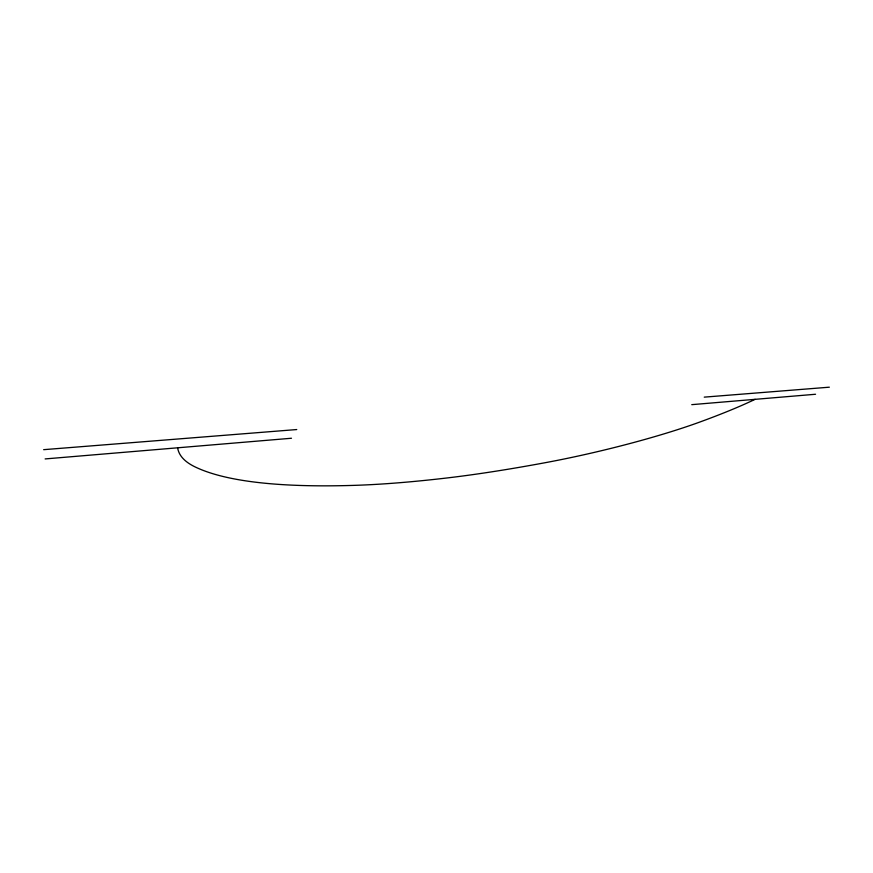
<?xml version="1.0" encoding="UTF-8"?>
<svg xmlns="http://www.w3.org/2000/svg" width="873" height="873" viewBox="0 0 873 873"><rect width="100%" height="100%" fill="white"/><g stroke="black" fill="none" stroke-linecap="round" stroke-linejoin="round"><path stroke-width="1.31" d="M45.134 458.925L291.484 438.246M691.754 404.657L815.557 394.258M43.65 449.671L296.744 429.549M704.238 397.139L829.35 387.186M755.101 399.332A337.458 44.698 -12.9 0 1 699.469 422.172A148.006 18.06 -13.5 0 1 546.312 462.494A349.877 47.371 -13.9 0 1 443.429 478.382A630.83 93.618 -14.9 0 1 353.019 485.399A1273.434 200.55 -17.4 0 1 195.563 467.131A692.529 113.01 -15.1 0 1 177.634 447.805"/></g></svg>
